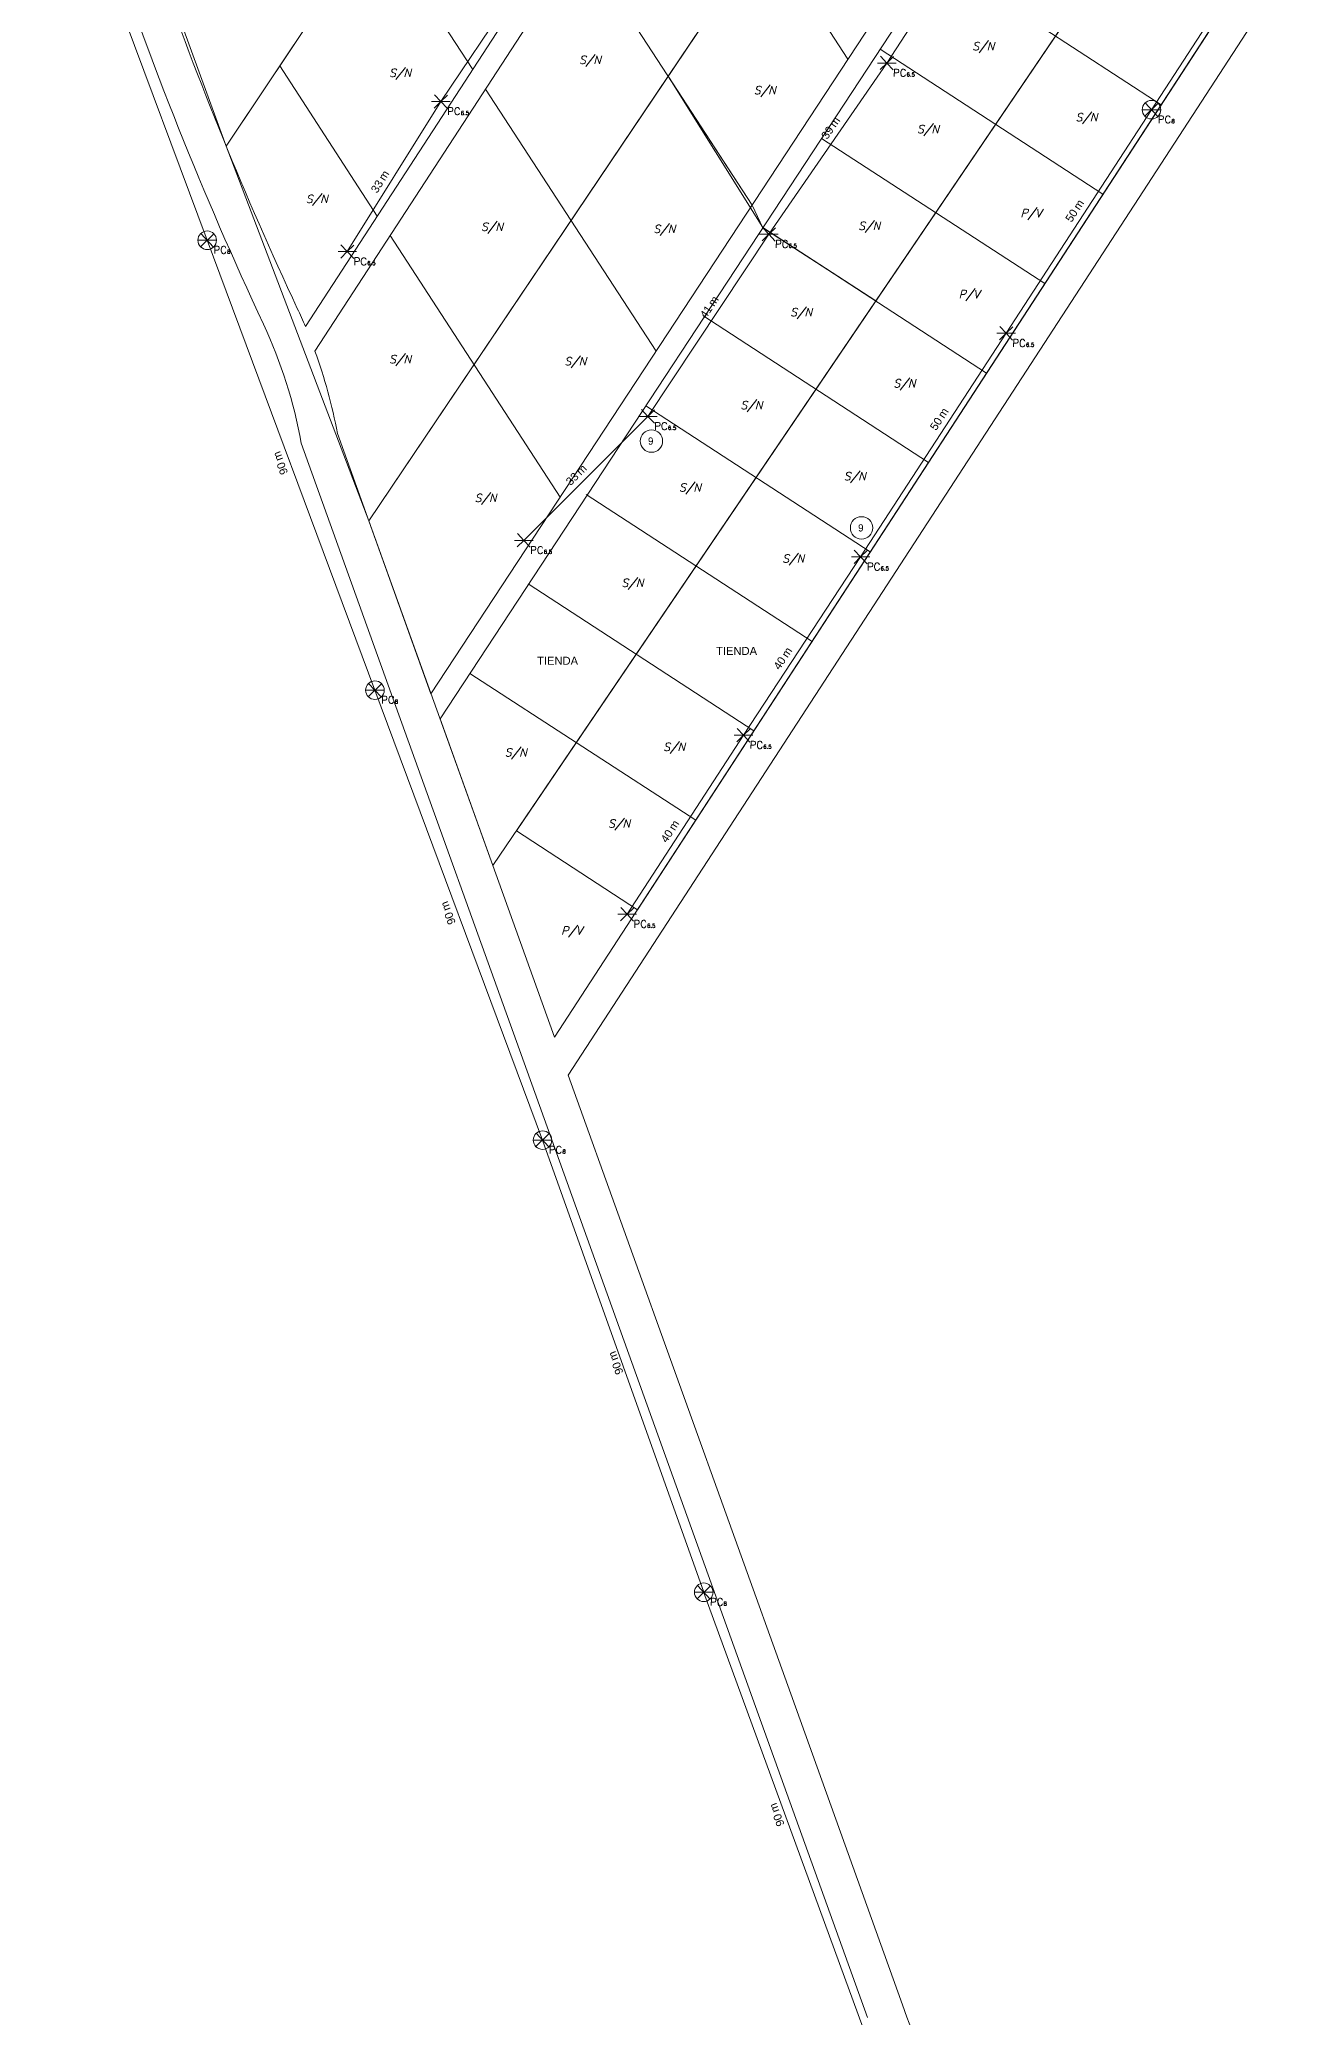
# Model space of a CAD drawing. Header units: metres. Extents: x 276196 to 280123, y 1482787 to 1490589.
# Drawn here: x 279114.2 to 279350.8, y 1487795.2 to 1488165.9 of the extents above; entities that cross this region are included whole.
import ezdxf
from ezdxf.enums import TextEntityAlignment as Align

# ---------------------------------------------------------------- set-up
doc = ezdxf.new("R2010")
doc.units = ezdxf.units.M
for name, color, linetype, lineweight in [('_ADDRESSDIBUJO', 7, 'Continuous', 0), ('_HOUSECOUNT', 7, 'Continuous', 0), ('_LOTLINE', 4, 'Continuous', 0), ('_MICROZONES', 2, 'Continuous', 0), ('_POLEPED', 7, 'Continuous', 0), ('_STRAND', 3, 'Continuous', 0), ('_STRANDDISTANCE', 3, 'Continuous', 0)]:
    doc.layers.add(name, color=color, linetype=linetype, lineweight=lineweight)
doc.styles.add('Address', font='ITALICS.shx', dxfattribs={"height": 1.5})
doc.styles.add('ROMANS', font='romans.shx', dxfattribs={"height": 0.2})
doc.styles.get("Standard").update_dxf_attribs({"font": 'arial.ttf'})
doc.styles.add('StrandDistance0', font='ENGINEERING.shx', dxfattribs={"height": 1.5})
doc.styles.add('Style-ENGINEERING', font='ENGINEERING.shx')

# ---------------------------------------------------------------- blocks, each defined once
blk = doc.blocks.new('PC6.5')
at = {"layer": '_POLEPED', "color": 1}
for p, q in [((-1.74, 0), (0, 0)), ((-1.24, -1.22), (0, 0)), ((-1.19, 1.27), (0, 0)), ((0, 0), (1.24, 1.22)), ((0, 0), (1.74, 0)), ((0, 0), (1.19, -1.27))]:
    blk.add_line(p, q, dxfattribs=at)
at = {"layer": '_POLEPED', "linetype": 'Continuous', "attachment_point": 7, "rotation": 359.6478, "line_spacing_factor": 0.72, "style": 'StrandDistance0'}
for s, insert, char_height in [('\\Fromans;PC', (1.18, -2.51), 1.3914), ('\\Fromans;6.5', (3.72, -2.51), 0.7317)]:
    blk.add_mtext(s, dxfattribs=dict(at, insert=insert, char_height=char_height))
blk = doc.blocks.new('PC8_N')
at = {"layer": '_POLEPED', "color": 1}
for p, q in [((-1.24, -1.22), (1.24, 1.22)), ((-1.19, 1.27), (1.19, -1.27)), ((-1.74, 0), (1.74, 0))]:
    blk.add_line(p, q, dxfattribs=at)
blk.add_circle((0, 0), 1.74, dxfattribs=at)
at = {"layer": '_POLEPED', "linetype": 'Continuous', "style": 'ROMANS'}
for s, height, p in [('PC', 1.391, (1.18, -2.51)), ('8', 0.732, (3.72, -2.51))]:
    blk.add_text(s, height=height, rotation=359.6478, dxfattribs=at).set_placement(p)
blk = doc.blocks.new('SN')
at = {"layer": '_ADDRESSDIBUJO', "color": 7, "linetype": 'Continuous', "lineweight": 0, "style": 'Address'}
blk.add_text('S/N', height=1.5, dxfattribs=at).set_placement((2, 0), align=Align.CENTER)
blk = doc.blocks.new('TIENDA')
at = {"layer": '_ADDRESSDIBUJO'}
blk.add_text('TIENDA', height=1.5, dxfattribs=at).set_placement((-0.01, -0.02))
blk = doc.blocks.new('PV')
at = {"layer": '_ADDRESSDIBUJO', "color": 7, "linetype": 'Continuous', "lineweight": 0, "style": 'Address'}
blk.add_text('P/V', height=1.5, dxfattribs=at).set_placement((2.09, 0.23), align=Align.CENTER)
blk = doc.blocks.new('LONGITUD_RED')
at = {"layer": '_STRANDDISTANCE'}
blk.add_text('m', height=1.5, dxfattribs=at).set_placement((1.57, 0))
at = {"layer": '_STRANDDISTANCE', "flags": 4}
blk.add_attdef('?', text='', height=1.5, dxfattribs=at).set_placement((1.17, 0), align=Align.RIGHT)
blk = doc.blocks.new('HCRES_9')
at = {"layer": '_HOUSECOUNT', "color": 1, "linetype": 'Continuous', "lineweight": 0}
blk.add_circle((0.14, 0), 2.1, dxfattribs=at)
at = {"layer": '_HOUSECOUNT', "color": 7, "linetype": 'Continuous', "lineweight": 0, "style": 'Style-ENGINEERING'}
blk.add_text('9', height=1.35, dxfattribs=at).set_placement((0, 0), align=Align.MIDDLE_CENTER)

msp = doc.modelspace()

# ---------------------------------------------------------------- linework, layer by layer
at = {"layer": '_LOTLINE'}
for p, q in [((279268.07, 1488323.84), (279149.22, 1488145.97)), ((279164.06, 1488112.13), (279284.96, 1488297.85)), ((279165.85, 1488107.55), (279287.34, 1488294.18)), ((279175.95, 1488075.74), (279304.85, 1488267.23)), ((279187.61, 1488043.3), (279319.71, 1488244.35)), ((279189.31, 1488038.59), (279322.09, 1488240.69)), ((279159.93, 1488214.89), (279195.43, 1488160.32)), ((279199.19, 1488011.11), (279338.14, 1488216)), ((279233.62, 1488211.65), (279265.76, 1488162.24)), ((279210.77, 1487978.91), (279350.75, 1488194.15)), ((279215.72, 1488184.15), (279247.78, 1488134.87)), ((279213.32, 1487971.82), (279347.32, 1488177.88)), ((279159.25, 1488160.98), (279177.55, 1488132.85)), ((279197.82, 1488156.66), (279229.8, 1488107.5)), ((279179.94, 1488129.19), (279211.83, 1488080.16)), ((279163.29, 1488090.26), (279181.02, 1488040.94)), ((279170.07, 1488092.09), (279187.61, 1488043.31)), ((279181.02, 1488040.94), (279204.18, 1487976.54)), ((279187.61, 1488043.31), (279187.61, 1488043.3)), ((279189.31, 1488038.59), (279210.77, 1487978.91)), ((279204.18, 1487976.54), (279227.57, 1487911.5)), ((279213.32, 1487971.82), (279234.16, 1487913.86)), ((279227.57, 1487911.5), (279248.44, 1487853.46)), ((279234.16, 1487913.86), (279255.03, 1487855.83)), ((279255.03, 1487855.83), (279275.99, 1487797.56)), ((279248.44, 1487853.46), (279269.4, 1487795.19))]:
    msp.add_line(p, q, dxfattribs=at)
at = {"layer": '_LOTLINE', "extrusion": (1.02664e-16, -6.67659e-17, -1)}
for p, q in [((279324.46, 1488153.72), (279282.77, 1488180.84)), ((279313.55, 1488136.96), (279271.78, 1488164.12)), ((279302.65, 1488120.19), (279260.8, 1488147.41)), ((279291.75, 1488103.42), (279249.82, 1488130.69)), ((279280.84, 1488086.66), (279238.53, 1488114.18)), ((279269.94, 1488069.89), (279227.85, 1488097.26)), ((279259.03, 1488053.12), (279216.72, 1488080.64)), ((279248.13, 1488036.36), (279205.82, 1488063.88)), ((279237.23, 1488019.59), (279194.91, 1488047.11)), ((279226.32, 1488002.83), (279203.61, 1488017.62))]:
    msp.add_line(p, q, dxfattribs=at)
at = {"layer": '_LOTLINE'}
for centre, radius, start, end in [((279801.55, 1488413.58), 712.09, 198.56423, 205.00601), ((279801.55, 1488413.58), 705.09, 199.36109, 205.00601), ((279073.82, 1488074.14), 97.91, 22.8279, 25.006), ((279073.82, 1488074.14), 90.91, 10.2125, 25.006), ((279073.82, 1488074.14), 97.91, 10.5616, 19.9507), ((688511.57, 1634968.35), 434894.24, 199.7797846, 199.7900325)]:
    msp.add_arc(centre, radius, start, end, dxfattribs=at)
at = {"layer": '_MICROZONES'}
for points in [[(279149.22, 1488145.97), (279268.07, 1488323.84), (279229.91, 1488382.56), (279122.73, 1488218.62)], [(279175.95, 1488075.74), (279286.64, 1488240.18), (279249.9, 1488296.65), (279149.22, 1488145.97)], [(279232.04, 1488159.07), (279249.82, 1488130.69), (279270.96, 1488116.94), (279338.14, 1488216), (279304.85, 1488267.23)], [(279203.61, 1488017.62), (279226.32, 1488002.83), (279350.62, 1488193.95), (279349.86, 1488197.96), (279338.14, 1488216)], [(279199.19, 1488011.11), (279270.96, 1488116.94), (279249.78, 1488130.63), (279247.78, 1488134.87), (279232.04, 1488159.07), (279175.95, 1488075.74)]]:
    msp.add_lwpolyline(points, close=True, dxfattribs=at)
at = {"layer": '_STRAND'}
for p, q in [((279114.25, 1488212.65), (279145.67, 1488128.31)), ((279299.34, 1488201.8), (279273.03, 1488161.52)), ((279349.91, 1488194.7), (279322.65, 1488152.78)), ((279212.81, 1488189.09), (279189.46, 1488154.31)), ((279273.03, 1488161.52), (279250.91, 1488129.43)), ((279189.46, 1488154.31), (279171.93, 1488126.17)), ((279322.65, 1488152.78), (279295.39, 1488110.87)), ((279145.67, 1488128.31), (279177.1, 1488043.97)), ((279250.91, 1488129.43), (279228.28, 1488095.3)), ((279268.14, 1488068.95), (279295.39, 1488110.87)), ((279228.28, 1488095.3), (279205.02, 1488072.05)), ((279268.14, 1488068.95), (279246.16, 1488035.53)), ((279177.1, 1488043.97), (279208.52, 1487959.64)), ((279246.16, 1488035.53), (279224.39, 1488001.97)), ((279246.33, 1488035.42), (279246.33, 1488035.42)), ((279208.52, 1487959.64), (279238.73, 1487874.89)), ((279238.71, 1487874.95), (279269.56, 1487790.62))]:
    msp.add_line(p, q, dxfattribs=at)

# ---------------------------------------------------------------- block references
at = {"layer": '_ADDRESSDIBUJO'}
for name, p in [('SN', (279215.41, 1488161.37)), ('SN', (279289.12, 1488163.94)), ('SN', (279179.82, 1488158.92)), ('SN', (279248.18, 1488155.67)), ('SN', (279308.47, 1488150.6)), ('SN', (279278.77, 1488148.39)), ('SN', (279164.21, 1488135.3)), ('PV', (279297.99, 1488132.43)), ('SN', (279197.04, 1488130.09)), ('SN', (279229.34, 1488129.67)), ('SN', (279267.74, 1488130.25)), ('PV', (279286.38, 1488117.22)), ('SN', (279254.99, 1488114.07)), ('SN', (279179.82, 1488105.27)), ('SN', (279212.66, 1488104.87)), ('SN', (279274.34, 1488100.74)), ('SN', (279245.67, 1488096.67)), ('SN', (279265.03, 1488083.33)), ('SN', (279234.15, 1488081.22)), ('SN', (279195.84, 1488079.25)), ('SN', (279253.5, 1488067.89)), ('SN', (279223.36, 1488063.33)), ('TIENDA', (279241.05, 1488050.6)), ('TIENDA', (279207.5, 1488048.76)), ('SN', (279201.5, 1488031.57)), ('SN', (279231.19, 1488032.59)), ('SN', (279220.86, 1488018.23)), ('PV', (279211.9, 1487997.92))]:
    msp.add_blockref(name, p, dxfattribs=at)
at = {"layer": '_MICROZONES', "zscale": 0.001}
for p in [(279228.79, 1488090.67), (279268.17, 1488074.39)]:
    msp.add_blockref('HCRES_9', p, dxfattribs=at)
at = {"layer": '_POLEPED'}
for name, p in [('PC6.5', (279273.03, 1488161.52)), ('PC6.5', (279189.46, 1488154.31)), ('PC8_N', (279322.65, 1488152.78)), ('PC8_N', (279145.67, 1488128.31)), ('PC6.5', (279250.91, 1488129.43)), ('PC6.5', (279171.93, 1488126.17)), ('PC6.5', (279295.39, 1488110.87)), ('PC6.5', (279228.28, 1488095.3)), ('PC6.5', (279205.02, 1488072.05)), ('PC6.5', (279268.14, 1488068.95)), ('PC8_N', (279177.1, 1488043.97)), ('PC6.5', (279246.16, 1488035.53)), ('PC6.5', (279224.39, 1488001.97)), ('PC8_N', (279208.52, 1487959.64)), ('PC8_N', (279238.73, 1487874.89))]:
    msp.add_blockref(name, p, dxfattribs=at)
at = {"layer": '_STRAND'}
ref = msp.add_blockref('LONGITUD_RED', (279160.45, 1488085.79), dxfattribs=dict(at, rotation=110.4366798085434))
ref.add_attrib('?', '90', dxfattribs={"layer": '_STRANDDISTANCE', "height": 1.5, "rotation": 110.4367}).set_placement((279160.04, 1488086.89), align=Align.RIGHT)
ref = msp.add_blockref('LONGITUD_RED', (279191.87, 1488001.46), dxfattribs=dict(at, rotation=110.4366798085434))
ref.add_attrib('?', '90', dxfattribs={"layer": '_STRANDDISTANCE', "height": 1.5, "rotation": 110.4367}).set_placement((279191.47, 1488002.55), align=Align.RIGHT)
ref = msp.add_blockref('LONGITUD_RED', (279223.3, 1487917.12), dxfattribs=dict(at, rotation=110.4366798085434))
ref.add_attrib('?', '90', dxfattribs={"layer": '_STRANDDISTANCE', "height": 1.5, "rotation": 110.4367}).set_placement((279222.89, 1487918.21), align=Align.RIGHT)
ref = msp.add_blockref('LONGITUD_RED', (279253.48, 1487832.44), dxfattribs=dict(at, rotation=110.4366798085434))
ref.add_attrib('?', '90', dxfattribs={"layer": '_STRANDDISTANCE', "height": 1.5, "rotation": 110.4367}).set_placement((279253.08, 1487833.53), align=Align.RIGHT)
at = {"layer": '_STRANDDISTANCE'}
ref = msp.add_blockref('LONGITUD_RED', (279262.53, 1488148.05), dxfattribs=dict(at, rotation=55.41779807139958))
ref.add_attrib('?', '39', dxfattribs={"height": 1.5, "rotation": 55.4178}).set_placement((279263.19, 1488149.01), align=Align.RIGHT)
ref = msp.add_blockref('LONGITUD_RED', (279178.12, 1488138), dxfattribs=dict(at, rotation=58.08646364366099))
ref.add_attrib('?', '33', dxfattribs={"height": 1.5, "rotation": 58.0865}).set_placement((279178.74, 1488138.99), align=Align.RIGHT)
ref = msp.add_blockref('LONGITUD_RED', (279308.29, 1488132.53), dxfattribs=dict(at, rotation=56.96270303555801))
ref.add_attrib('?', '50', dxfattribs={"height": 1.5, "rotation": 56.9627}).set_placement((279308.92, 1488133.5), align=Align.RIGHT)
ref = msp.add_blockref('LONGITUD_RED', (279239.8, 1488114.48), dxfattribs=dict(at, rotation=56.45049670842972))
ref.add_attrib('?', '41', dxfattribs={"height": 1.5, "rotation": 56.4505}).set_placement((279240.44, 1488115.45), align=Align.RIGHT)
ref = msp.add_blockref('LONGITUD_RED', (279282.9, 1488093.49), dxfattribs=dict(at, rotation=56.96270304829566))
ref.add_attrib('?', '50', dxfattribs={"height": 1.5, "rotation": 56.9627}).set_placement((279283.54, 1488094.47), align=Align.RIGHT)
ref = msp.add_blockref('LONGITUD_RED', (279214.61, 1488083.05), dxfattribs=dict(at, rotation=44.99074218219631))
ref.add_attrib('?', '33', dxfattribs={"height": 1.5, "rotation": 44.9907}).set_placement((279215.43, 1488083.87), align=Align.RIGHT)
ref = msp.add_blockref('LONGITUD_RED', (279253.57, 1488048.63), dxfattribs=dict(at, rotation=56.66978463229638))
ref.add_attrib('?', '40', dxfattribs={"height": 1.5, "rotation": 56.6698}).set_placement((279254.21, 1488049.6), align=Align.RIGHT)
ref = msp.add_blockref('LONGITUD_RED', (279232.44, 1488016.22), dxfattribs=dict(at, rotation=57.03784676318297))
ref.add_attrib('?', '40', dxfattribs={"height": 1.5, "rotation": 57.0378}).set_placement((279233.07, 1488017.2), align=Align.RIGHT)

doc.saveas('drawing.dxf')
